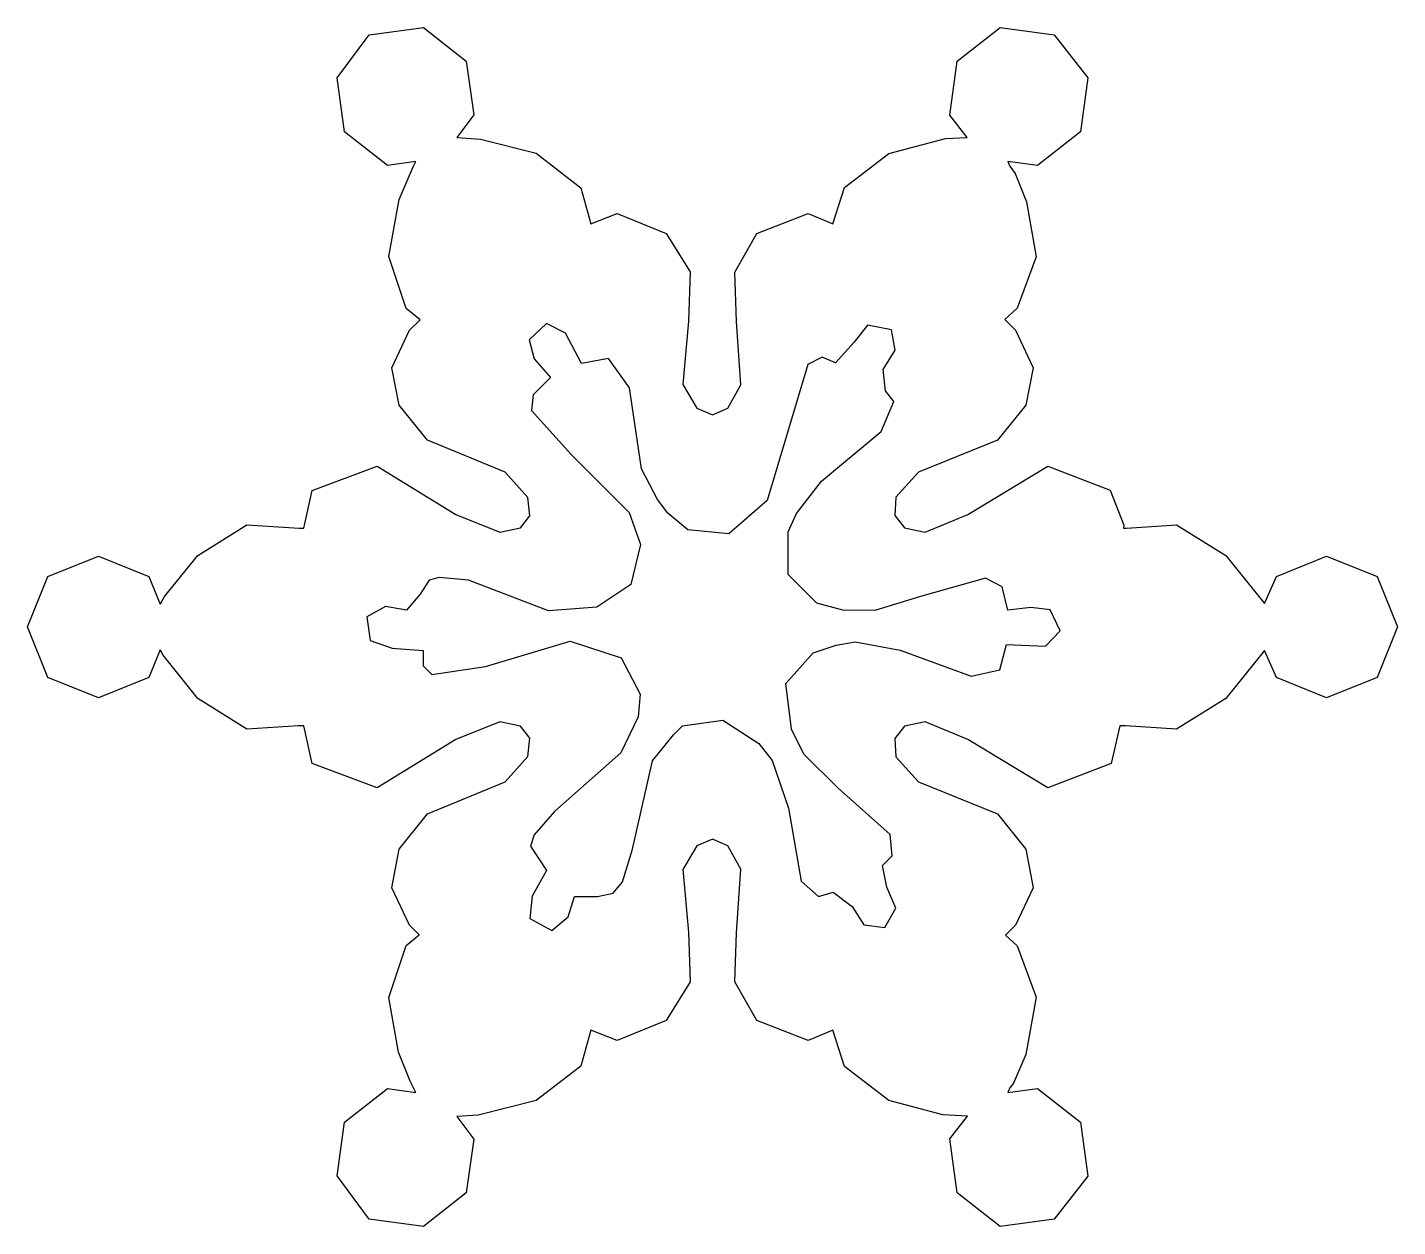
# Model space of a CAD drawing. Header units: centimetres. Extents: x -162 to 48, y -78 to 11.
# Drawn here: x -70.84 to -57.42, y -47.12 to -35.37 of the extents above; entities that cross this region are included whole.
import ezdxf

# ---------------------------------------------------------------- set-up
doc = ezdxf.new("R2010")
doc.units = ezdxf.units.CM
doc.header["$MEASUREMENT"] = 0
doc.layers.add('layer 1', color=7, linetype='Continuous')

msp = doc.modelspace()

# ---------------------------------------------------------------- linework, layer by layer
at = {"layer": 'layer 1', "color": 140}
for points, knots in [([(-57.62447, -40.75309), (-57.62447, -40.75309), (-58.11851, -40.55193), (-58.11851, -40.55193), (-58.11851, -40.55193), (-58.11851, -40.55193), (-58.61047, -40.75221), (-58.61047, -40.75221), (-58.61047, -40.75221), (-58.61047, -40.75221), (-58.72774, -41.01584), (-58.72774, -41.01584), (-58.72774, -41.01584), (-58.72774, -41.01584), (-59.10672, -40.54617), (-59.10672, -40.54617), (-59.10672, -40.54617), (-59.10672, -40.54617), (-59.5879, -40.24754), (-59.5879, -40.24754), (-59.5879, -40.24754), (-59.5879, -40.24754), (-60.07913, -40.27959), (-60.07913, -40.27959), (-60.07913, -40.27959), (-60.07913, -40.27959), (-60.10704, -40.27959), (-60.10704, -40.27959), (-60.10704, -40.27959), (-60.10704, -40.27959), (-60.10394, -40.25094), (-60.10394, -40.25094), (-60.10394, -40.25094), (-60.10394, -40.25094), (-60.23819, -39.90593), (-60.23819, -39.90593), (-60.23819, -39.90593), (-60.23819, -39.90593), (-60.84846, -39.67257), (-60.84846, -39.67257), (-60.84846, -39.67257), (-60.84846, -39.67257), (-61.63434, -40.14386), (-61.63434, -40.14386), (-61.63434, -40.14386), (-61.63434, -40.14386), (-62.05186, -40.31888), (-62.05186, -40.31888), (-62.05186, -40.31888), (-62.05186, -40.31888), (-62.25317, -40.27649), (-62.25317, -40.27649), (-62.25317, -40.27649), (-62.25317, -40.27649), (-62.34695, -40.15464), (-62.34695, -40.15464), (-62.34695, -40.15464), (-62.34695, -40.15464), (-62.33706, -39.97505), (-62.33706, -39.97505), (-62.33706, -39.97505), (-62.33706, -39.97505), (-62.117, -39.73076), (-62.117, -39.73076), (-62.117, -39.73076), (-62.117, -39.73076), (-61.34102, -39.41751), (-61.34102, -39.41751), (-61.34102, -39.41751), (-61.34102, -39.41751), (-61.06527, -39.07279), (-61.06527, -39.07279), (-61.06527, -39.07279), (-61.06527, -39.07279), (-60.99217, -38.7074), (-60.99217, -38.7074), (-60.99217, -38.7074), (-60.99217, -38.7074), (-61.16689, -38.34053), (-61.16689, -38.34053), (-61.16689, -38.34053), (-61.16689, -38.34053), (-61.27131, -38.23596), (-61.27131, -38.23596), (-61.27131, -38.23596), (-61.27131, -38.23596), (-61.14887, -38.12475), (-61.14887, -38.12475), (-61.14887, -38.12475), (-61.14887, -38.12475), (-60.96411, -37.62082), (-60.96411, -37.62082), (-60.96411, -37.62082), (-60.96411, -37.62082), (-61.05892, -37.08381), (-61.05892, -37.08381), (-61.05892, -37.08381), (-61.05892, -37.08381), (-61.17014, -36.80644), (-61.17014, -36.80644), (-61.17014, -36.80644), (-61.17014, -36.80644), (-61.2208, -36.73245), (-61.2208, -36.73245), (-61.2208, -36.73245), (-61.2208, -36.73245), (-61.23955, -36.6874), (-61.23955, -36.6874), (-61.23955, -36.6874), (-61.23955, -36.6874), (-60.95096, -36.72728), (-60.95096, -36.72728), (-60.95096, -36.72728), (-60.95096, -36.72728), (-60.53018, -36.39807), (-60.53018, -36.39807), (-60.53018, -36.39807), (-60.53018, -36.39807), (-60.45708, -35.868), (-60.45708, -35.868), (-60.45708, -35.868), (-60.45708, -35.868), (-60.78628, -35.44752), (-60.78628, -35.44752), (-60.78628, -35.44752), (-60.78628, -35.44752), (-61.31665, -35.37441), (-61.31665, -35.37441), (-61.31665, -35.37441), (-61.31665, -35.37441), (-61.73728, -35.70347), (-61.73728, -35.70347), (-61.73728, -35.70347), (-61.73728, -35.70347), (-61.81053, -36.23369), (-61.81053, -36.23369), (-61.81053, -36.23369), (-61.81053, -36.23369), (-61.63832, -36.45346), (-61.63832, -36.45346), (-61.63832, -36.45346), (-61.63832, -36.45346), (-61.85263, -36.46409), (-61.85263, -36.46409), (-61.85263, -36.46409), (-61.85263, -36.46409), (-62.40633, -36.60794), (-62.40633, -36.60794), (-62.40633, -36.60794), (-62.40633, -36.60794), (-62.84173, -36.94276), (-62.84173, -36.94276), (-62.84173, -36.94276), (-62.84173, -36.94276), (-62.95604, -37.29944), (-62.95604, -37.29944), (-62.95604, -37.29944), (-62.95604, -37.29944), (-63.19634, -37.1965), (-63.19634, -37.1965), (-63.19634, -37.1965), (-63.19634, -37.1965), (-63.6982, -37.39367), (-63.6982, -37.39367), (-63.6982, -37.39367), (-63.6982, -37.39367), (-63.91486, -37.77235), (-63.91486, -37.77235), (-63.91486, -37.77235), (-63.91486, -37.77235), (-63.89862, -38.25634), (-63.89862, -38.25634), (-63.89862, -38.25634), (-63.89862, -38.25634), (-63.85638, -38.87399), (-63.85638, -38.87399), (-63.85638, -38.87399), (-63.85638, -38.87399), (-63.98265, -39.10351), (-63.98265, -39.10351), (-63.98265, -39.10351), (-63.98265, -39.10351), (-64.13404, -39.16968), (-64.13404, -39.16968), (-64.13404, -39.16968), (-64.13404, -39.16968), (-64.28764, -39.10262), (-64.28764, -39.10262), (-64.28764, -39.10262), (-64.28764, -39.10262), (-64.42573, -38.87281), (-64.42573, -38.87281), (-64.42573, -38.87281), (-64.42573, -38.87281), (-64.36946, -38.25206), (-64.36946, -38.25206), (-64.36946, -38.25206), (-64.36946, -38.25206), (-64.35322, -37.76999), (-64.35322, -37.76999), (-64.35322, -37.76999), (-64.35322, -37.76999), (-64.58642, -37.39337), (-64.58642, -37.39337), (-64.58642, -37.39337), (-64.58642, -37.39337), (-65.06938, -37.19694), (-65.06938, -37.19694), (-65.06938, -37.19694), (-65.06938, -37.19694), (-65.32489, -37.29914), (-65.32489, -37.29914), (-65.32489, -37.29914), (-65.32489, -37.29914), (-65.42443, -36.94424), (-65.42443, -36.94424), (-65.42443, -36.94424), (-65.42443, -36.94424), (-65.86219, -36.60765), (-65.86219, -36.60765), (-65.86219, -36.60765), (-65.86219, -36.60765), (-66.40615, -36.46778), (-66.40615, -36.46778), (-66.40615, -36.46778), (-66.40615, -36.46778), (-66.63729, -36.45405), (-66.63729, -36.45405), (-66.63729, -36.45405), (-66.63729, -36.45405), (-66.4729, -36.23162), (-66.4729, -36.23162), (-66.4729, -36.23162), (-66.4729, -36.23162), (-66.54557, -35.70347), (-66.54557, -35.70347), (-66.54557, -35.70347), (-66.54557, -35.70347), (-66.96635, -35.37441), (-66.96635, -35.37441), (-66.96635, -35.37441), (-66.96635, -35.37441), (-67.49863, -35.44781), (-67.49863, -35.44781), (-67.49863, -35.44781), (-67.49863, -35.44781), (-67.81071, -35.86992), (-67.81071, -35.86992), (-67.81071, -35.86992), (-67.81071, -35.86992), (-67.7379, -36.39807), (-67.7379, -36.39807), (-67.7379, -36.39807), (-67.7379, -36.39807), (-67.31727, -36.72728), (-67.31727, -36.72728), (-67.31727, -36.72728), (-67.31727, -36.72728), (-67.0396, -36.68888), (-67.0396, -36.68888), (-67.0396, -36.68888), (-67.0396, -36.68888), (-67.06471, -36.73895), (-67.06471, -36.73895), (-67.06471, -36.73895), (-67.06471, -36.73895), (-67.20192, -37.05885), (-67.20192, -37.05885), (-67.20192, -37.05885), (-67.20192, -37.05885), (-67.30383, -37.6189), (-67.30383, -37.6189), (-67.30383, -37.6189), (-67.30383, -37.6189), (-67.13442, -38.12608), (-67.13442, -38.12608), (-67.13442, -38.12608), (-67.13442, -38.12608), (-66.99913, -38.23847), (-66.99913, -38.23847), (-66.99913, -38.23847), (-66.99913, -38.23847), (-67.10119, -38.34038), (-67.10119, -38.34038), (-67.10119, -38.34038), (-67.10119, -38.34038), (-67.27606, -38.7074), (-67.27606, -38.7074), (-67.27606, -38.7074), (-67.27606, -38.7074), (-67.20295, -39.07279), (-67.20295, -39.07279), (-67.20295, -39.07279), (-67.20295, -39.07279), (-66.92721, -39.41706), (-66.92721, -39.41706), (-66.92721, -39.41706), (-66.92721, -39.41706), (-66.16629, -39.73032), (-66.16629, -39.73032), (-66.16629, -39.73032), (-66.16629, -39.73032), (-65.94343, -39.97785), (-65.94343, -39.97785), (-65.94343, -39.97785), (-65.94343, -39.97785), (-65.92349, -40.15774), (-65.92349, -40.15774), (-65.92349, -40.15774), (-65.92349, -40.15774), (-66.01491, -40.27649), (-66.01491, -40.27649), (-66.01491, -40.27649), (-66.01491, -40.27649), (-66.2171, -40.31902), (-66.2171, -40.31902), (-66.2171, -40.31902), (-66.2171, -40.31902), (-66.64881, -40.14371), (-66.64881, -40.14371), (-66.64881, -40.14371), (-66.64881, -40.14371), (-67.41844, -39.67272), (-67.41844, -39.67272), (-67.41844, -39.67272), (-67.41844, -39.67272), (-68.05543, -39.90917), (-68.05543, -39.90917), (-68.05543, -39.90917), (-68.05543, -39.90917), (-68.1377, -40.27959), (-68.1377, -40.27959), (-68.1377, -40.27959), (-68.1377, -40.27959), (-68.18142, -40.27974), (-68.18142, -40.27974), (-68.18142, -40.27974), (-68.18142, -40.27974), (-68.69539, -40.24769), (-68.69539, -40.24769), (-68.69539, -40.24769), (-68.69539, -40.24769), (-69.17628, -40.54617), (-69.17628, -40.54617), (-69.17628, -40.54617), (-69.17628, -40.54617), (-69.5012, -40.94805), (-69.5012, -40.94805), (-69.5012, -40.94805), (-69.5012, -40.94805), (-69.53753, -41.01451), (-69.53753, -41.01451), (-69.53753, -41.01451), (-69.53753, -41.01451), (-69.54551, -41.02322), (-69.54551, -41.02322), (-69.54551, -41.02322), (-69.54551, -41.02322), (-69.65554, -40.75309), (-69.65554, -40.75309), (-69.65554, -40.75309), (-69.65554, -40.75309), (-70.14957, -40.55193), (-70.14957, -40.55193), (-70.14957, -40.55193), (-70.14957, -40.55193), (-70.64361, -40.75309), (-70.64361, -40.75309), (-70.64361, -40.75309), (-70.64361, -40.75309), (-70.84491, -41.24698), (-70.84491, -41.24698), (-70.84491, -41.24698), (-70.84491, -41.24698), (-70.64361, -41.74086), (-70.64361, -41.74086), (-70.64361, -41.74086), (-70.64361, -41.74086), (-70.14957, -41.94202), (-70.14957, -41.94202), (-70.14957, -41.94202), (-70.14957, -41.94202), (-69.65554, -41.74086), (-69.65554, -41.74086), (-69.65554, -41.74086), (-69.65554, -41.74086), (-69.54551, -41.47073), (-69.54551, -41.47073), (-69.54551, -41.47073), (-69.54551, -41.47073), (-69.53753, -41.47959), (-69.53753, -41.47959), (-69.53753, -41.47959), (-69.53753, -41.47959), (-69.51538, -41.5239), (-69.51538, -41.5239), (-69.51538, -41.5239), (-69.51538, -41.5239), (-69.17628, -41.94793), (-69.17628, -41.94793), (-69.17628, -41.94793), (-69.17628, -41.94793), (-68.69539, -42.24627), (-68.69539, -42.24627), (-68.69539, -42.24627), (-68.69539, -42.24627), (-68.18895, -42.21451), (-68.18895, -42.21451), (-68.18895, -42.21451), (-68.18895, -42.21451), (-68.1377, -42.21451), (-68.1377, -42.21451), (-68.1377, -42.21451), (-68.1377, -42.21451), (-68.05543, -42.58478), (-68.05543, -42.58478), (-68.05543, -42.58478), (-68.05543, -42.58478), (-67.41844, -42.82109), (-67.41844, -42.82109), (-67.41844, -42.82109), (-67.41844, -42.82109), (-66.64881, -42.35024), (-66.64881, -42.35024), (-66.64881, -42.35024), (-66.64881, -42.35024), (-66.2171, -42.17493), (-66.2171, -42.17493), (-66.2171, -42.17493), (-66.2171, -42.17493), (-66.01491, -42.21747), (-66.01491, -42.21747), (-66.01491, -42.21747), (-66.01491, -42.21747), (-65.92349, -42.33621), (-65.92349, -42.33621), (-65.92349, -42.33621), (-65.92349, -42.33621), (-65.94343, -42.51625), (-65.94343, -42.51625), (-65.94343, -42.51625), (-65.94343, -42.51625), (-66.16629, -42.76364), (-66.16629, -42.76364), (-66.16629, -42.76364), (-66.16629, -42.76364), (-66.92721, -43.07689), (-66.92721, -43.07689), (-66.92721, -43.07689), (-66.92721, -43.07689), (-67.20325, -43.42176), (-67.20325, -43.42176), (-67.20325, -43.42176), (-67.20325, -43.42176), (-67.27576, -43.80207), (-67.27576, -43.80207), (-67.27576, -43.80207), (-67.27576, -43.80207), (-67.10119, -44.16849), (-67.10119, -44.16849), (-67.10119, -44.16849), (-67.10119, -44.16849), (-67.00741, -44.26213), (-67.00741, -44.26213), (-67.00741, -44.26213), (-67.00741, -44.26213), (-67.13442, -44.36788), (-67.13442, -44.36788), (-67.13442, -44.36788), (-67.13442, -44.36788), (-67.30383, -44.87506), (-67.30383, -44.87506), (-67.30383, -44.87506), (-67.30383, -44.87506), (-67.20915, -45.41015), (-67.20915, -45.41015), (-67.20915, -45.41015), (-67.20915, -45.41015), (-67.0944, -45.69564), (-67.0944, -45.69564), (-67.0944, -45.69564), (-67.0944, -45.69564), (-67.0396, -45.80508), (-67.0396, -45.80508), (-67.0396, -45.80508), (-67.0396, -45.80508), (-67.31712, -45.76668), (-67.31712, -45.76668), (-67.31712, -45.76668), (-67.31712, -45.76668), (-67.7379, -46.09574), (-67.7379, -46.09574), (-67.7379, -46.09574), (-67.7379, -46.09574), (-67.81071, -46.62404), (-67.81071, -46.62404), (-67.81071, -46.62404), (-67.81071, -46.62404), (-67.49863, -47.04614), (-67.49863, -47.04614), (-67.49863, -47.04614), (-67.49863, -47.04614), (-66.96635, -47.11969), (-66.96635, -47.11969), (-66.96635, -47.11969), (-66.96635, -47.11969), (-66.54557, -46.79049), (-66.54557, -46.79049), (-66.54557, -46.79049), (-66.54557, -46.79049), (-66.4729, -46.26234), (-66.4729, -46.26234), (-66.4729, -46.26234), (-66.4729, -46.26234), (-66.63684, -46.04065), (-66.63684, -46.04065), (-66.63684, -46.04065), (-66.63684, -46.04065), (-66.42993, -46.02972), (-66.42993, -46.02972), (-66.42993, -46.02972), (-66.42993, -46.02972), (-65.86219, -45.88631), (-65.86219, -45.88631), (-65.86219, -45.88631), (-65.86219, -45.88631), (-65.42443, -45.54972), (-65.42443, -45.54972), (-65.42443, -45.54972), (-65.42443, -45.54972), (-65.32504, -45.19496), (-65.32504, -45.19496), (-65.32504, -45.19496), (-65.32504, -45.19496), (-65.06938, -45.29701), (-65.06938, -45.29701), (-65.06938, -45.29701), (-65.06938, -45.29701), (-64.58642, -45.10043), (-64.58642, -45.10043), (-64.58642, -45.10043), (-64.58642, -45.10043), (-64.35322, -44.72397), (-64.35322, -44.72397), (-64.35322, -44.72397), (-64.35322, -44.72397), (-64.3699, -44.23481), (-64.3699, -44.23481), (-64.3699, -44.23481), (-64.3699, -44.23481), (-64.42573, -43.62099), (-64.42573, -43.62099), (-64.42573, -43.62099), (-64.42573, -43.62099), (-64.28764, -43.39133), (-64.28764, -43.39133), (-64.28764, -43.39133), (-64.28764, -43.39133), (-64.13404, -43.32413), (-64.13404, -43.32413), (-64.13404, -43.32413), (-64.13404, -43.32413), (-63.98265, -43.3903), (-63.98265, -43.3903), (-63.98265, -43.3903), (-63.98265, -43.3903), (-63.85638, -43.61981), (-63.85638, -43.61981), (-63.85638, -43.61981), (-63.85638, -43.61981), (-63.89862, -44.24175), (-63.89862, -44.24175), (-63.89862, -44.24175), (-63.89862, -44.24175), (-63.91486, -44.7216), (-63.91486, -44.7216), (-63.91486, -44.7216), (-63.91486, -44.7216), (-63.6982, -45.10014), (-63.6982, -45.10014), (-63.6982, -45.10014), (-63.6982, -45.10014), (-63.19634, -45.29746), (-63.19634, -45.29746), (-63.19634, -45.29746), (-63.19634, -45.29746), (-62.95589, -45.19437), (-62.95589, -45.19437), (-62.95589, -45.19437), (-62.95589, -45.19437), (-62.84173, -45.55119), (-62.84173, -45.55119), (-62.84173, -45.55119), (-62.84173, -45.55119), (-62.40633, -45.88601), (-62.40633, -45.88601), (-62.40633, -45.88601), (-62.40633, -45.88601), (-61.87773, -46.02588), (-61.87773, -46.02588), (-61.87773, -46.02588), (-61.87773, -46.02588), (-61.63773, -46.03976), (-61.63773, -46.03976), (-61.63773, -46.03976), (-61.63773, -46.03976), (-61.81053, -46.26042), (-61.81053, -46.26042), (-61.81053, -46.26042), (-61.81053, -46.26042), (-61.73728, -46.79049), (-61.73728, -46.79049), (-61.73728, -46.79049), (-61.73728, -46.79049), (-61.31665, -47.11969), (-61.31665, -47.11969), (-61.31665, -47.11969), (-61.31665, -47.11969), (-60.78628, -47.04644), (-60.78628, -47.04644), (-60.78628, -47.04644), (-60.78628, -47.04644), (-60.45708, -46.62596), (-60.45708, -46.62596), (-60.45708, -46.62596), (-60.45708, -46.62596), (-60.53018, -46.09574), (-60.53018, -46.09574), (-60.53018, -46.09574), (-60.53018, -46.09574), (-60.95096, -45.76668), (-60.95096, -45.76668), (-60.95096, -45.76668), (-60.95096, -45.76668), (-61.23955, -45.80655), (-61.23955, -45.80655), (-61.23955, -45.80655), (-61.23955, -45.80655), (-61.2208, -45.76151), (-61.2208, -45.76151), (-61.2208, -45.76151), (-61.2208, -45.76151), (-61.18535, -45.71425), (-61.18535, -45.71425), (-61.18535, -45.71425), (-61.18535, -45.71425), (-61.06616, -45.43525), (-61.06616, -45.43525), (-61.06616, -45.43525), (-61.06616, -45.43525), (-60.96411, -44.87314), (-60.96411, -44.87314), (-60.96411, -44.87314), (-60.96411, -44.87314), (-61.14887, -44.36921), (-61.14887, -44.36921), (-61.14887, -44.36921), (-61.14887, -44.36921), (-61.26363, -44.26508), (-61.26363, -44.26508), (-61.26363, -44.26508), (-61.26363, -44.26508), (-61.16689, -44.16849), (-61.16689, -44.16849), (-61.16689, -44.16849), (-61.16689, -44.16849), (-60.99231, -43.80207), (-60.99231, -43.80207), (-60.99231, -43.80207), (-60.99231, -43.80207), (-61.06483, -43.42176), (-61.06483, -43.42176), (-61.06483, -43.42176), (-61.06483, -43.42176), (-61.34102, -43.07645), (-61.34102, -43.07645), (-61.34102, -43.07645), (-61.34102, -43.07645), (-62.117, -42.76319), (-62.117, -42.76319), (-62.117, -42.76319), (-62.117, -42.76319), (-62.33706, -42.51891), (-62.33706, -42.51891), (-62.33706, -42.51891), (-62.33706, -42.51891), (-62.34695, -42.33931), (-62.34695, -42.33931), (-62.34695, -42.33931), (-62.34695, -42.33931), (-62.25317, -42.21747), (-62.25317, -42.21747), (-62.25317, -42.21747), (-62.25317, -42.21747), (-62.05186, -42.17523), (-62.05186, -42.17523), (-62.05186, -42.17523), (-62.05186, -42.17523), (-61.63434, -42.3501), (-61.63434, -42.3501), (-61.63434, -42.3501), (-61.63434, -42.3501), (-60.84846, -42.82124), (-60.84846, -42.82124), (-60.84846, -42.82124), (-60.84846, -42.82124), (-60.22741, -42.58404), (-60.22741, -42.58404), (-60.22741, -42.58404), (-60.22741, -42.58404), (-60.14515, -42.21437), (-60.14515, -42.21437), (-60.14515, -42.21437), (-60.14515, -42.21437), (-60.08696, -42.21422), (-60.08696, -42.21422), (-60.08696, -42.21422), (-60.08696, -42.21422), (-59.5879, -42.24642), (-59.5879, -42.24642), (-59.5879, -42.24642), (-59.5879, -42.24642), (-59.10672, -41.94793), (-59.10672, -41.94793), (-59.10672, -41.94793), (-59.10672, -41.94793), (-58.72774, -41.47826), (-58.72774, -41.47826), (-58.72774, -41.47826), (-58.72774, -41.47826), (-58.61047, -41.74175), (-58.61047, -41.74175), (-58.61047, -41.74175), (-58.61047, -41.74175), (-58.11851, -41.94202), (-58.11851, -41.94202), (-58.11851, -41.94202), (-58.11851, -41.94202), (-57.62447, -41.74086), (-57.62447, -41.74086), (-57.62447, -41.74086), (-57.62447, -41.74086), (-57.42317, -41.24698), (-57.42317, -41.24698), (-57.42317, -41.24698), (-57.42317, -41.24698), (-57.62447, -40.75309), (-57.62447, -40.75309)], [0, 0, 0, 0, 0.00531915, 0.00531915, 0.00531915, 0.00531915, 0.0106383, 0.0106383, 0.0106383, 0.0106383, 0.01595745, 0.01595745, 0.01595745, 0.01595745, 0.0212766, 0.0212766, 0.0212766, 0.0212766, 0.02659574, 0.02659574, 0.02659574, 0.02659574, 0.03191489, 0.03191489, 0.03191489, 0.03191489, 0.03723404, 0.03723404, 0.03723404, 0.03723404, 0.04255319, 0.04255319, 0.04255319, 0.04255319, 0.04787234, 0.04787234, 0.04787234, 0.04787234, 0.05319149, 0.05319149, 0.05319149, 0.05319149, 0.05851064, 0.05851064, 0.05851064, 0.05851064, 0.06382979, 0.06382979, 0.06382979, 0.06382979, 0.06914894, 0.06914894, 0.06914894, 0.06914894, 0.07446809, 0.07446809, 0.07446809, 0.07446809, 0.07978723, 0.07978723, 0.07978723, 0.07978723, 0.08510638, 0.08510638, 0.08510638, 0.08510638, 0.09042553, 0.09042553, 0.09042553, 0.09042553, 0.09574468, 0.09574468, 0.09574468, 0.09574468, 0.10106383, 0.10106383, 0.10106383, 0.10106383, 0.10638298, 0.10638298, 0.10638298, 0.10638298, 0.11170213, 0.11170213, 0.11170213, 0.11170213, 0.11702128, 0.11702128, 0.11702128, 0.11702128, 0.12234043, 0.12234043, 0.12234043, 0.12234043, 0.12765957, 0.12765957, 0.12765957, 0.12765957, 0.13297872, 0.13297872, 0.13297872, 0.13297872, 0.13829787, 0.13829787, 0.13829787, 0.13829787, 0.14361702, 0.14361702, 0.14361702, 0.14361702, 0.14893617, 0.14893617, 0.14893617, 0.14893617, 0.15425532, 0.15425532, 0.15425532, 0.15425532, 0.15957447, 0.15957447, 0.15957447, 0.15957447, 0.16489362, 0.16489362, 0.16489362, 0.16489362, 0.17021277, 0.17021277, 0.17021277, 0.17021277, 0.17553191, 0.17553191, 0.17553191, 0.17553191, 0.18085106, 0.18085106, 0.18085106, 0.18085106, 0.18617021, 0.18617021, 0.18617021, 0.18617021, 0.19148936, 0.19148936, 0.19148936, 0.19148936, 0.19680851, 0.19680851, 0.19680851, 0.19680851, 0.20212766, 0.20212766, 0.20212766, 0.20212766, 0.20744681, 0.20744681, 0.20744681, 0.20744681, 0.21276596, 0.21276596, 0.21276596, 0.21276596, 0.21808511, 0.21808511, 0.21808511, 0.21808511, 0.22340426, 0.22340426, 0.22340426, 0.22340426, 0.2287234, 0.2287234, 0.2287234, 0.2287234, 0.23404255, 0.23404255, 0.23404255, 0.23404255, 0.2393617, 0.2393617, 0.2393617, 0.2393617, 0.24468085, 0.24468085, 0.24468085, 0.24468085, 0.25, 0.25, 0.25, 0.25, 0.25531915, 0.25531915, 0.25531915, 0.25531915, 0.2606383, 0.2606383, 0.2606383, 0.2606383, 0.26595745, 0.26595745, 0.26595745, 0.26595745, 0.2712766, 0.2712766, 0.2712766, 0.2712766, 0.27659574, 0.27659574, 0.27659574, 0.27659574, 0.28191489, 0.28191489, 0.28191489, 0.28191489, 0.28723404, 0.28723404, 0.28723404, 0.28723404, 0.29255319, 0.29255319, 0.29255319, 0.29255319, 0.29787234, 0.29787234, 0.29787234, 0.29787234, 0.30319149, 0.30319149, 0.30319149, 0.30319149, 0.30851064, 0.30851064, 0.30851064, 0.30851064, 0.31382979, 0.31382979, 0.31382979, 0.31382979, 0.31914894, 0.31914894, 0.31914894, 0.31914894, 0.32446809, 0.32446809, 0.32446809, 0.32446809, 0.32978723, 0.32978723, 0.32978723, 0.32978723, 0.33510638, 0.33510638, 0.33510638, 0.33510638, 0.34042553, 0.34042553, 0.34042553, 0.34042553, 0.34574468, 0.34574468, 0.34574468, 0.34574468, 0.35106383, 0.35106383, 0.35106383, 0.35106383, 0.35638298, 0.35638298, 0.35638298, 0.35638298, 0.36170213, 0.36170213, 0.36170213, 0.36170213, 0.36702128, 0.36702128, 0.36702128, 0.36702128, 0.37234043, 0.37234043, 0.37234043, 0.37234043, 0.37765957, 0.37765957, 0.37765957, 0.37765957, 0.38297872, 0.38297872, 0.38297872, 0.38297872, 0.38829787, 0.38829787, 0.38829787, 0.38829787, 0.39361702, 0.39361702, 0.39361702, 0.39361702, 0.39893617, 0.39893617, 0.39893617, 0.39893617, 0.40425532, 0.40425532, 0.40425532, 0.40425532, 0.40957447, 0.40957447, 0.40957447, 0.40957447, 0.41489362, 0.41489362, 0.41489362, 0.41489362, 0.42021277, 0.42021277, 0.42021277, 0.42021277, 0.42553191, 0.42553191, 0.42553191, 0.42553191, 0.43085106, 0.43085106, 0.43085106, 0.43085106, 0.43617021, 0.43617021, 0.43617021, 0.43617021, 0.44148936, 0.44148936, 0.44148936, 0.44148936, 0.44680851, 0.44680851, 0.44680851, 0.44680851, 0.45212766, 0.45212766, 0.45212766, 0.45212766, 0.45744681, 0.45744681, 0.45744681, 0.45744681, 0.46276596, 0.46276596, 0.46276596, 0.46276596, 0.46808511, 0.46808511, 0.46808511, 0.46808511, 0.47340426, 0.47340426, 0.47340426, 0.47340426, 0.4787234, 0.4787234, 0.4787234, 0.4787234, 0.48404255, 0.48404255, 0.48404255, 0.48404255, 0.4893617, 0.4893617, 0.4893617, 0.4893617, 0.49468085, 0.49468085, 0.49468085, 0.49468085, 0.5, 0.5, 0.5, 0.5, 0.50531915, 0.50531915, 0.50531915, 0.50531915, 0.5106383, 0.5106383, 0.5106383, 0.5106383, 0.51595745, 0.51595745, 0.51595745, 0.51595745, 0.5212766, 0.5212766, 0.5212766, 0.5212766, 0.52659574, 0.52659574, 0.52659574, 0.52659574, 0.53191489, 0.53191489, 0.53191489, 0.53191489, 0.53723404, 0.53723404, 0.53723404, 0.53723404, 0.54255319, 0.54255319, 0.54255319, 0.54255319, 0.54787234, 0.54787234, 0.54787234, 0.54787234, 0.55319149, 0.55319149, 0.55319149, 0.55319149, 0.55851064, 0.55851064, 0.55851064, 0.55851064, 0.56382979, 0.56382979, 0.56382979, 0.56382979, 0.56914894, 0.56914894, 0.56914894, 0.56914894, 0.57446809, 0.57446809, 0.57446809, 0.57446809, 0.57978723, 0.57978723, 0.57978723, 0.57978723, 0.58510638, 0.58510638, 0.58510638, 0.58510638, 0.59042553, 0.59042553, 0.59042553, 0.59042553, 0.59574468, 0.59574468, 0.59574468, 0.59574468, 0.60106383, 0.60106383, 0.60106383, 0.60106383, 0.60638298, 0.60638298, 0.60638298, 0.60638298, 0.61170213, 0.61170213, 0.61170213, 0.61170213, 0.61702128, 0.61702128, 0.61702128, 0.61702128, 0.62234043, 0.62234043, 0.62234043, 0.62234043, 0.62765957, 0.62765957, 0.62765957, 0.62765957, 0.63297872, 0.63297872, 0.63297872, 0.63297872, 0.63829787, 0.63829787, 0.63829787, 0.63829787, 0.64361702, 0.64361702, 0.64361702, 0.64361702, 0.64893617, 0.64893617, 0.64893617, 0.64893617, 0.65425532, 0.65425532, 0.65425532, 0.65425532, 0.65957447, 0.65957447, 0.65957447, 0.65957447, 0.66489362, 0.66489362, 0.66489362, 0.66489362, 0.67021277, 0.67021277, 0.67021277, 0.67021277, 0.67553191, 0.67553191, 0.67553191, 0.67553191, 0.68085106, 0.68085106, 0.68085106, 0.68085106, 0.68617021, 0.68617021, 0.68617021, 0.68617021, 0.69148936, 0.69148936, 0.69148936, 0.69148936, 0.69680851, 0.69680851, 0.69680851, 0.69680851, 0.70212766, 0.70212766, 0.70212766, 0.70212766, 0.70744681, 0.70744681, 0.70744681, 0.70744681, 0.71276596, 0.71276596, 0.71276596, 0.71276596, 0.71808511, 0.71808511, 0.71808511, 0.71808511, 0.72340426, 0.72340426, 0.72340426, 0.72340426, 0.7287234, 0.7287234, 0.7287234, 0.7287234, 0.73404255, 0.73404255, 0.73404255, 0.73404255, 0.7393617, 0.7393617, 0.7393617, 0.7393617, 0.74468085, 0.74468085, 0.74468085, 0.74468085, 0.75, 0.75, 0.75, 0.75, 0.75531915, 0.75531915, 0.75531915, 0.75531915, 0.7606383, 0.7606383, 0.7606383, 0.7606383, 0.76595745, 0.76595745, 0.76595745, 0.76595745, 0.7712766, 0.7712766, 0.7712766, 0.7712766, 0.77659574, 0.77659574, 0.77659574, 0.77659574, 0.78191489, 0.78191489, 0.78191489, 0.78191489, 0.78723404, 0.78723404, 0.78723404, 0.78723404, 0.79255319, 0.79255319, 0.79255319, 0.79255319, 0.79787234, 0.79787234, 0.79787234, 0.79787234, 0.80319149, 0.80319149, 0.80319149, 0.80319149, 0.80851064, 0.80851064, 0.80851064, 0.80851064, 0.81382979, 0.81382979, 0.81382979, 0.81382979, 0.81914894, 0.81914894, 0.81914894, 0.81914894, 0.82446809, 0.82446809, 0.82446809, 0.82446809, 0.82978723, 0.82978723, 0.82978723, 0.82978723, 0.83510638, 0.83510638, 0.83510638, 0.83510638, 0.84042553, 0.84042553, 0.84042553, 0.84042553, 0.84574468, 0.84574468, 0.84574468, 0.84574468, 0.85106383, 0.85106383, 0.85106383, 0.85106383, 0.85638298, 0.85638298, 0.85638298, 0.85638298, 0.86170213, 0.86170213, 0.86170213, 0.86170213, 0.86702128, 0.86702128, 0.86702128, 0.86702128, 0.87234043, 0.87234043, 0.87234043, 0.87234043, 0.87765957, 0.87765957, 0.87765957, 0.87765957, 0.88297872, 0.88297872, 0.88297872, 0.88297872, 0.88829787, 0.88829787, 0.88829787, 0.88829787, 0.89361702, 0.89361702, 0.89361702, 0.89361702, 0.89893617, 0.89893617, 0.89893617, 0.89893617, 0.90425532, 0.90425532, 0.90425532, 0.90425532, 0.90957447, 0.90957447, 0.90957447, 0.90957447, 0.91489362, 0.91489362, 0.91489362, 0.91489362, 0.92021277, 0.92021277, 0.92021277, 0.92021277, 0.92553191, 0.92553191, 0.92553191, 0.92553191, 0.93085106, 0.93085106, 0.93085106, 0.93085106, 0.93617021, 0.93617021, 0.93617021, 0.93617021, 0.94148936, 0.94148936, 0.94148936, 0.94148936, 0.94680851, 0.94680851, 0.94680851, 0.94680851, 0.95212766, 0.95212766, 0.95212766, 0.95212766, 0.95744681, 0.95744681, 0.95744681, 0.95744681, 0.96276596, 0.96276596, 0.96276596, 0.96276596, 0.96808511, 0.96808511, 0.96808511, 0.96808511, 0.97340426, 0.97340426, 0.97340426, 0.97340426, 0.9787234, 0.9787234, 0.9787234, 0.9787234, 0.98404255, 0.98404255, 0.98404255, 0.98404255, 0.9893617, 0.9893617, 0.9893617, 0.9893617, 1, 1, 1, 1]), ([(-63.14893, -41.49865), (-63.14893, -41.49865), (-63.14893, -41.49865), (-63.14893, -41.49865), (-63.14893, -41.49865), (-63.14893, -41.49865), (-63.41433, -41.80171), (-63.41433, -41.80171), (-63.41433, -41.80171), (-63.41433, -41.80171), (-63.36057, -42.2473), (-63.36057, -42.2473), (-63.36057, -42.2473), (-63.36057, -42.2473), (-63.23843, -42.49173), (-63.23843, -42.49173), (-63.23843, -42.49173), (-63.23843, -42.49173), (-62.9076, -42.82198), (-62.9076, -42.82198), (-62.9076, -42.82198), (-62.9076, -42.82198), (-62.39363, -43.28041), (-62.39363, -43.28041), (-62.39363, -43.28041), (-62.39363, -43.28041), (-62.37383, -43.48792), (-62.37383, -43.48792), (-62.37383, -43.48792), (-62.37383, -43.48792), (-62.46851, -43.58245), (-62.46851, -43.58245), (-62.46851, -43.58245), (-62.46851, -43.58245), (-62.42597, -43.79453), (-62.42597, -43.79453), (-62.42597, -43.79453), (-62.42597, -43.79453), (-62.33868, -44.00116), (-62.33868, -44.00116), (-62.33868, -44.00116), (-62.33868, -44.00116), (-62.4462, -44.18946), (-62.4462, -44.18946), (-62.4462, -44.18946), (-62.4462, -44.18946), (-62.6515, -44.16258), (-62.6515, -44.16258), (-62.6515, -44.16258), (-62.6515, -44.16258), (-62.76655, -43.98388), (-62.76655, -43.98388), (-62.76655, -43.98388), (-62.76655, -43.98388), (-62.95176, -43.84504), (-62.95176, -43.84504), (-62.95176, -43.84504), (-62.95176, -43.84504), (-63.09428, -43.88773), (-63.09428, -43.88773), (-63.09428, -43.88773), (-63.09428, -43.88773), (-63.26457, -43.73767), (-63.26457, -43.73767), (-63.26457, -43.73767), (-63.26457, -43.73767), (-63.391, -43.02225), (-63.391, -43.02225), (-63.391, -43.02225), (-63.391, -43.02225), (-63.55065, -42.55421), (-63.55065, -42.55421), (-63.55065, -42.55421), (-63.55065, -42.55421), (-63.67974, -42.38864), (-63.67974, -42.38864), (-63.67974, -42.38864), (-63.67974, -42.38864), (-64.03184, -42.15972), (-64.03184, -42.15972), (-64.03184, -42.15972), (-64.03184, -42.15972), (-64.42898, -42.21643), (-64.42898, -42.21643), (-64.42898, -42.21643), (-64.42898, -42.21643), (-64.51686, -42.30446), (-64.51686, -42.30446), (-64.51686, -42.30446), (-64.51686, -42.30446), (-64.72127, -42.55864), (-64.72127, -42.55864), (-64.72127, -42.55864), (-64.72127, -42.55864), (-64.91858, -43.42382), (-64.91858, -43.42382), (-64.91858, -43.42382), (-64.91858, -43.42382), (-65.01547, -43.74225), (-65.01547, -43.74225), (-65.01547, -43.74225), (-65.01547, -43.74225), (-65.10704, -43.8542), (-65.10704, -43.8542), (-65.10704, -43.8542), (-65.10704, -43.8542), (-65.26094, -43.88714), (-65.26094, -43.88714), (-65.26094, -43.88714), (-65.26094, -43.88714), (-65.48661, -43.88714), (-65.48661, -43.88714), (-65.48661, -43.88714), (-65.48661, -43.88714), (-65.54657, -44.08667), (-65.54657, -44.08667), (-65.54657, -44.08667), (-65.54657, -44.08667), (-65.70771, -44.21915), (-65.70771, -44.21915), (-65.70771, -44.21915), (-65.70771, -44.21915), (-65.92216, -44.10321), (-65.92216, -44.10321), (-65.92216, -44.10321), (-65.92216, -44.10321), (-65.90207, -43.88226), (-65.90207, -43.88226), (-65.90207, -43.88226), (-65.90207, -43.88226), (-65.7591, -43.63222), (-65.7591, -43.63222), (-65.7591, -43.63222), (-65.7591, -43.63222), (-65.91728, -43.39517), (-65.91728, -43.39517), (-65.91728, -43.39517), (-65.91728, -43.39517), (-65.88243, -43.28219), (-65.88243, -43.28219), (-65.88243, -43.28219), (-65.88243, -43.28219), (-65.68201, -43.05489), (-65.68201, -43.05489), (-65.68201, -43.05489), (-65.68201, -43.05489), (-65.03039, -42.47948), (-65.03039, -42.47948), (-65.03039, -42.47948), (-65.03039, -42.47948), (-64.86187, -42.12575), (-64.86187, -42.12575), (-64.86187, -42.12575), (-64.86187, -42.12575), (-64.84193, -41.9051), (-64.84193, -41.9051), (-64.84193, -41.9051), (-64.84193, -41.9051), (-65.03009, -41.54768), (-65.03009, -41.54768), (-65.03009, -41.54768), (-65.03009, -41.54768), (-65.52885, -41.38729), (-65.52885, -41.38729), (-65.52885, -41.38729), (-65.52885, -41.38729), (-66.35859, -41.63319), (-66.35859, -41.63319), (-66.35859, -41.63319), (-66.35859, -41.63319), (-66.88393, -41.71192), (-66.88393, -41.71192), (-66.88393, -41.71192), (-66.88393, -41.71192), (-66.96871, -41.62729), (-66.96871, -41.62729), (-66.96871, -41.62729), (-66.96871, -41.62729), (-66.96871, -41.47561), (-66.96871, -41.47561), (-66.96871, -41.47561), (-66.96871, -41.47561), (-67.27296, -41.45375), (-67.27296, -41.45375), (-67.27296, -41.45375), (-67.27296, -41.45375), (-67.48623, -41.37916), (-67.48623, -41.37916), (-67.48623, -41.37916), (-67.48623, -41.37916), (-67.52152, -41.14906), (-67.52152, -41.14906), (-67.52152, -41.14906), (-67.52152, -41.14906), (-67.33558, -41.04671), (-67.33558, -41.04671), (-67.33558, -41.04671), (-67.33558, -41.04671), (-67.13147, -41.08082), (-67.13147, -41.08082), (-67.13147, -41.08082), (-67.13147, -41.08082), (-66.99795, -40.92501), (-66.99795, -40.92501), (-66.99795, -40.92501), (-66.99795, -40.92501), (-66.90889, -40.7875), (-66.90889, -40.7875), (-66.90889, -40.7875), (-66.90889, -40.7875), (-66.81156, -40.76092), (-66.81156, -40.76092), (-66.81156, -40.76092), (-66.81156, -40.76092), (-66.52342, -40.78721), (-66.52342, -40.78721), (-66.52342, -40.78721), (-66.52342, -40.78721), (-65.74182, -41.08791), (-65.74182, -41.08791), (-65.74182, -41.08791), (-65.74182, -41.08791), (-65.26684, -41.0538), (-65.26684, -41.0538), (-65.26684, -41.0538), (-65.26684, -41.0538), (-64.93321, -40.83152), (-64.93321, -40.83152), (-64.93321, -40.83152), (-64.93321, -40.83152), (-64.83972, -40.43865), (-64.83972, -40.43865), (-64.83972, -40.43865), (-64.83972, -40.43865), (-64.9499, -40.12658), (-64.9499, -40.12658), (-64.9499, -40.12658), (-64.9499, -40.12658), (-65.51467, -39.5621), (-65.51467, -39.5621), (-65.51467, -39.5621), (-65.51467, -39.5621), (-65.90857, -39.12788), (-65.90857, -39.12788), (-65.90857, -39.12788), (-65.90857, -39.12788), (-65.89026, -38.97221), (-65.89026, -38.97221), (-65.89026, -38.97221), (-65.89026, -38.97221), (-65.72085, -38.80295), (-65.72085, -38.80295), (-65.72085, -38.80295), (-65.72085, -38.80295), (-65.88066, -38.62026), (-65.88066, -38.62026), (-65.88066, -38.62026), (-65.88066, -38.62026), (-65.92939, -38.43505), (-65.92939, -38.43505), (-65.92939, -38.43505), (-65.92939, -38.43505), (-65.76102, -38.27554), (-65.76102, -38.27554), (-65.76102, -38.27554), (-65.76102, -38.27554), (-65.57464, -38.36874), (-65.57464, -38.36874), (-65.57464, -38.36874), (-65.57464, -38.36874), (-65.41779, -38.66486), (-65.41779, -38.66486), (-65.41779, -38.66486), (-65.41779, -38.66486), (-65.15342, -38.61819), (-65.15342, -38.61819), (-65.15342, -38.61819), (-65.15342, -38.61819), (-64.94768, -38.90368), (-64.94768, -38.90368), (-64.94768, -38.90368), (-64.94768, -38.90368), (-64.83026, -39.69664), (-64.83026, -39.69664), (-64.83026, -39.69664), (-64.83026, -39.69664), (-64.67208, -39.9969), (-64.67208, -39.9969), (-64.67208, -39.9969), (-64.67208, -39.9969), (-64.57269, -40.13204), (-64.57269, -40.13204), (-64.57269, -40.13204), (-64.57269, -40.13204), (-64.37463, -40.29524), (-64.37463, -40.29524), (-64.37463, -40.29524), (-64.37463, -40.29524), (-63.97556, -40.33335), (-63.97556, -40.33335), (-63.97556, -40.33335), (-63.97556, -40.33335), (-63.59732, -40.00931), (-63.59732, -40.00931), (-63.59732, -40.00931), (-63.59732, -40.00931), (-63.20106, -38.67446), (-63.20106, -38.67446), (-63.20106, -38.67446), (-63.20106, -38.67446), (-63.06075, -38.60431), (-63.06075, -38.60431), (-63.06075, -38.60431), (-63.06075, -38.60431), (-62.92798, -38.66117), (-62.92798, -38.66117), (-62.92798, -38.66117), (-62.92798, -38.66117), (-62.74735, -38.4575), (-62.74735, -38.4575), (-62.74735, -38.4575), (-62.74735, -38.4575), (-62.61472, -38.29179), (-62.61472, -38.29179), (-62.61472, -38.29179), (-62.61472, -38.29179), (-62.38181, -38.33654), (-62.38181, -38.33654), (-62.38181, -38.33654), (-62.38181, -38.33654), (-62.34563, -38.53578), (-62.34563, -38.53578), (-62.34563, -38.53578), (-62.34563, -38.53578), (-62.46201, -38.72468), (-62.46201, -38.72468), (-62.46201, -38.72468), (-62.46201, -38.72468), (-62.43867, -38.93396), (-62.43867, -38.93396), (-62.43867, -38.93396), (-62.43867, -38.93396), (-62.35744, -39.03838), (-62.35744, -39.03838), (-62.35744, -39.03838), (-62.35744, -39.03838), (-62.4815, -39.33155), (-62.4815, -39.33155), (-62.4815, -39.33155), (-62.4815, -39.33155), (-63.0677, -39.81746), (-63.0677, -39.81746), (-63.0677, -39.81746), (-63.0677, -39.81746), (-63.31006, -40.13515), (-63.31006, -40.13515), (-63.31006, -40.13515), (-63.31006, -40.13515), (-63.3938, -40.31548), (-63.3938, -40.31548), (-63.3938, -40.31548), (-63.3938, -40.31548), (-63.3938, -40.73301), (-63.3938, -40.73301), (-63.3938, -40.73301), (-63.3938, -40.73301), (-63.11245, -41.01436), (-63.11245, -41.01436), (-63.11245, -41.01436), (-63.11245, -41.01436), (-62.85827, -41.082), (-62.85827, -41.082), (-62.85827, -41.082), (-62.85827, -41.082), (-62.54472, -41.08614), (-62.54472, -41.08614), (-62.54472, -41.08614), (-62.54472, -41.08614), (-62.09602, -40.9479), (-62.09602, -40.9479), (-62.09602, -40.9479), (-62.09602, -40.9479), (-61.45932, -40.76816), (-61.45932, -40.76816), (-61.45932, -40.76816), (-61.45932, -40.76816), (-61.2976, -40.85382), (-61.2976, -40.85382), (-61.2976, -40.85382), (-61.2976, -40.85382), (-61.24059, -41.08215), (-61.24059, -41.08215), (-61.24059, -41.08215), (-61.24059, -41.08215), (-61.01491, -41.05719), (-61.01491, -41.05719), (-61.01491, -41.05719), (-61.01491, -41.05719), (-60.82778, -41.07802), (-60.82778, -41.07802), (-60.82778, -41.07802), (-60.82778, -41.07802), (-60.72942, -41.28375), (-60.72942, -41.28375), (-60.72942, -41.28375), (-60.72942, -41.28375), (-60.87209, -41.43529), (-60.87209, -41.43529), (-60.87209, -41.43529), (-60.87209, -41.43529), (-61.25536, -41.4186), (-61.25536, -41.4186), (-61.25536, -41.4186), (-61.25536, -41.4186), (-61.32108, -41.66495), (-61.32108, -41.66495), (-61.32108, -41.66495), (-61.32108, -41.66495), (-61.6011, -41.72949), (-61.6011, -41.72949), (-61.6011, -41.72949), (-61.6011, -41.72949), (-62.29511, -41.47472), (-62.29511, -41.47472), (-62.29511, -41.47472), (-62.29511, -41.47472), (-62.7376, -41.39098), (-62.7376, -41.39098), (-62.7376, -41.39098), (-62.7376, -41.39098), (-62.92281, -41.42465), (-62.92281, -41.42465), (-62.92281, -41.42465), (-62.92281, -41.42465), (-63.14893, -41.49865), (-63.14893, -41.49865)], [0, 0, 0, 0, 0.00909091, 0.00909091, 0.00909091, 0.00909091, 0.01818182, 0.01818182, 0.01818182, 0.01818182, 0.02727273, 0.02727273, 0.02727273, 0.02727273, 0.03636364, 0.03636364, 0.03636364, 0.03636364, 0.04545455, 0.04545455, 0.04545455, 0.04545455, 0.05454545, 0.05454545, 0.05454545, 0.05454545, 0.06363636, 0.06363636, 0.06363636, 0.06363636, 0.07272727, 0.07272727, 0.07272727, 0.07272727, 0.08181818, 0.08181818, 0.08181818, 0.08181818, 0.09090909, 0.09090909, 0.09090909, 0.09090909, 0.1, 0.1, 0.1, 0.1, 0.10909091, 0.10909091, 0.10909091, 0.10909091, 0.11818182, 0.11818182, 0.11818182, 0.11818182, 0.12727273, 0.12727273, 0.12727273, 0.12727273, 0.13636364, 0.13636364, 0.13636364, 0.13636364, 0.14545455, 0.14545455, 0.14545455, 0.14545455, 0.15454545, 0.15454545, 0.15454545, 0.15454545, 0.16363636, 0.16363636, 0.16363636, 0.16363636, 0.17272727, 0.17272727, 0.17272727, 0.17272727, 0.18181818, 0.18181818, 0.18181818, 0.18181818, 0.19090909, 0.19090909, 0.19090909, 0.19090909, 0.2, 0.2, 0.2, 0.2, 0.20909091, 0.20909091, 0.20909091, 0.20909091, 0.21818182, 0.21818182, 0.21818182, 0.21818182, 0.22727273, 0.22727273, 0.22727273, 0.22727273, 0.23636364, 0.23636364, 0.23636364, 0.23636364, 0.24545455, 0.24545455, 0.24545455, 0.24545455, 0.25454545, 0.25454545, 0.25454545, 0.25454545, 0.26363636, 0.26363636, 0.26363636, 0.26363636, 0.27272727, 0.27272727, 0.27272727, 0.27272727, 0.28181818, 0.28181818, 0.28181818, 0.28181818, 0.29090909, 0.29090909, 0.29090909, 0.29090909, 0.3, 0.3, 0.3, 0.3, 0.30909091, 0.30909091, 0.30909091, 0.30909091, 0.31818182, 0.31818182, 0.31818182, 0.31818182, 0.32727273, 0.32727273, 0.32727273, 0.32727273, 0.33636364, 0.33636364, 0.33636364, 0.33636364, 0.34545455, 0.34545455, 0.34545455, 0.34545455, 0.35454545, 0.35454545, 0.35454545, 0.35454545, 0.36363636, 0.36363636, 0.36363636, 0.36363636, 0.37272727, 0.37272727, 0.37272727, 0.37272727, 0.38181818, 0.38181818, 0.38181818, 0.38181818, 0.39090909, 0.39090909, 0.39090909, 0.39090909, 0.4, 0.4, 0.4, 0.4, 0.40909091, 0.40909091, 0.40909091, 0.40909091, 0.41818182, 0.41818182, 0.41818182, 0.41818182, 0.42727273, 0.42727273, 0.42727273, 0.42727273, 0.43636364, 0.43636364, 0.43636364, 0.43636364, 0.44545455, 0.44545455, 0.44545455, 0.44545455, 0.45454545, 0.45454545, 0.45454545, 0.45454545, 0.46363636, 0.46363636, 0.46363636, 0.46363636, 0.47272727, 0.47272727, 0.47272727, 0.47272727, 0.48181818, 0.48181818, 0.48181818, 0.48181818, 0.49090909, 0.49090909, 0.49090909, 0.49090909, 0.5, 0.5, 0.5, 0.5, 0.50909091, 0.50909091, 0.50909091, 0.50909091, 0.51818182, 0.51818182, 0.51818182, 0.51818182, 0.52727273, 0.52727273, 0.52727273, 0.52727273, 0.53636364, 0.53636364, 0.53636364, 0.53636364, 0.54545455, 0.54545455, 0.54545455, 0.54545455, 0.55454545, 0.55454545, 0.55454545, 0.55454545, 0.56363636, 0.56363636, 0.56363636, 0.56363636, 0.57272727, 0.57272727, 0.57272727, 0.57272727, 0.58181818, 0.58181818, 0.58181818, 0.58181818, 0.59090909, 0.59090909, 0.59090909, 0.59090909, 0.6, 0.6, 0.6, 0.6, 0.60909091, 0.60909091, 0.60909091, 0.60909091, 0.61818182, 0.61818182, 0.61818182, 0.61818182, 0.62727273, 0.62727273, 0.62727273, 0.62727273, 0.63636364, 0.63636364, 0.63636364, 0.63636364, 0.64545455, 0.64545455, 0.64545455, 0.64545455, 0.65454545, 0.65454545, 0.65454545, 0.65454545, 0.66363636, 0.66363636, 0.66363636, 0.66363636, 0.67272727, 0.67272727, 0.67272727, 0.67272727, 0.68181818, 0.68181818, 0.68181818, 0.68181818, 0.69090909, 0.69090909, 0.69090909, 0.69090909, 0.7, 0.7, 0.7, 0.7, 0.70909091, 0.70909091, 0.70909091, 0.70909091, 0.71818182, 0.71818182, 0.71818182, 0.71818182, 0.72727273, 0.72727273, 0.72727273, 0.72727273, 0.73636364, 0.73636364, 0.73636364, 0.73636364, 0.74545455, 0.74545455, 0.74545455, 0.74545455, 0.75454545, 0.75454545, 0.75454545, 0.75454545, 0.76363636, 0.76363636, 0.76363636, 0.76363636, 0.77272727, 0.77272727, 0.77272727, 0.77272727, 0.78181818, 0.78181818, 0.78181818, 0.78181818, 0.79090909, 0.79090909, 0.79090909, 0.79090909, 0.8, 0.8, 0.8, 0.8, 0.80909091, 0.80909091, 0.80909091, 0.80909091, 0.81818182, 0.81818182, 0.81818182, 0.81818182, 0.82727273, 0.82727273, 0.82727273, 0.82727273, 0.83636364, 0.83636364, 0.83636364, 0.83636364, 0.84545455, 0.84545455, 0.84545455, 0.84545455, 0.85454545, 0.85454545, 0.85454545, 0.85454545, 0.86363636, 0.86363636, 0.86363636, 0.86363636, 0.87272727, 0.87272727, 0.87272727, 0.87272727, 0.88181818, 0.88181818, 0.88181818, 0.88181818, 0.89090909, 0.89090909, 0.89090909, 0.89090909, 0.9, 0.9, 0.9, 0.9, 0.90909091, 0.90909091, 0.90909091, 0.90909091, 0.91818182, 0.91818182, 0.91818182, 0.91818182, 0.92727273, 0.92727273, 0.92727273, 0.92727273, 0.93636364, 0.93636364, 0.93636364, 0.93636364, 0.94545455, 0.94545455, 0.94545455, 0.94545455, 0.95454545, 0.95454545, 0.95454545, 0.95454545, 0.96363636, 0.96363636, 0.96363636, 0.96363636, 0.97272727, 0.97272727, 0.97272727, 0.97272727, 0.98181818, 0.98181818, 0.98181818, 0.98181818, 1, 1, 1, 1])]:
    msp.add_open_spline(points, degree=3, knots=knots, dxfattribs=at)

doc.saveas('drawing.dxf')
